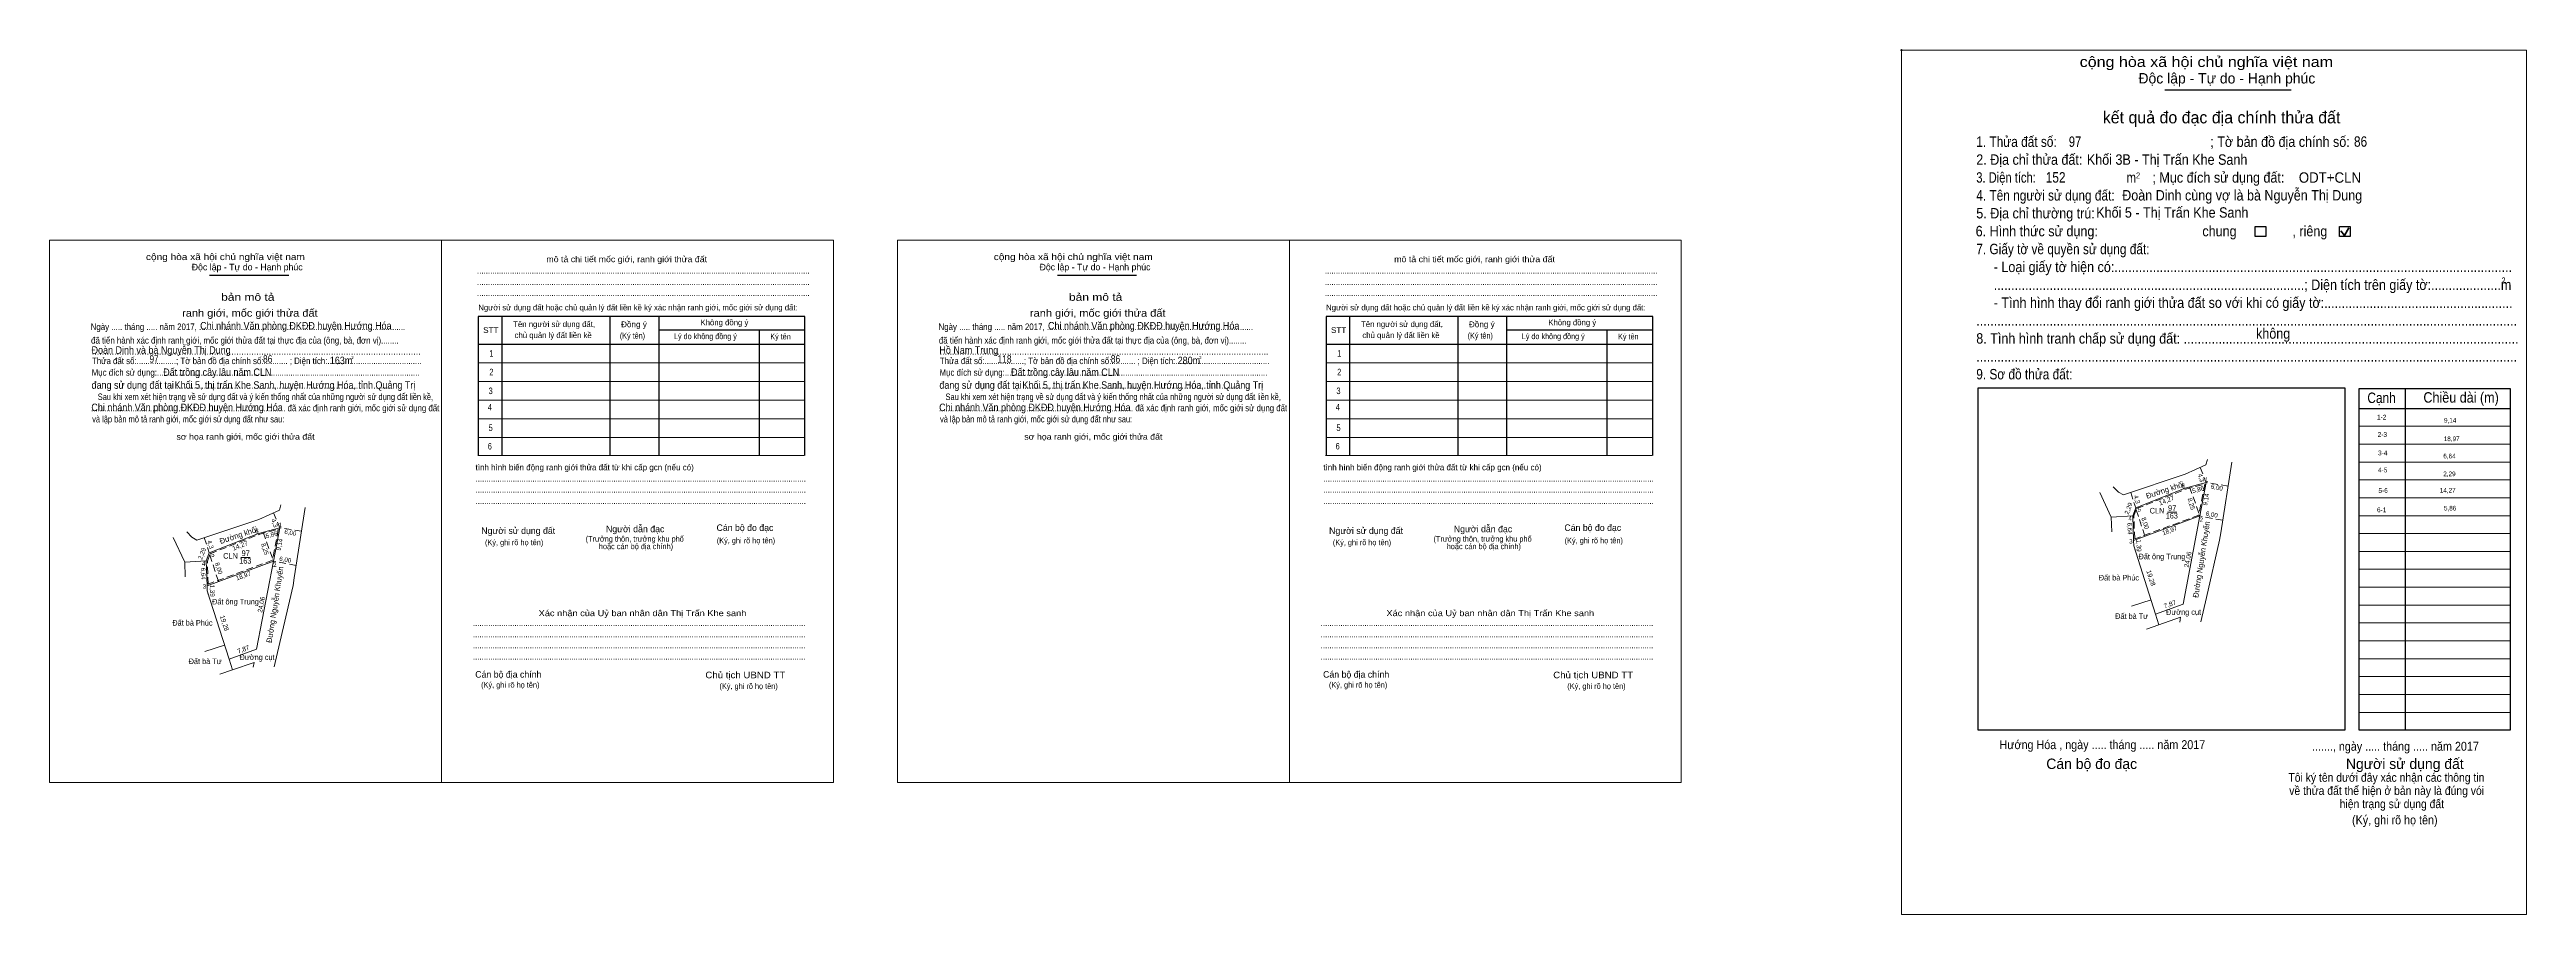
# Model space of a CAD drawing. Header units: metres. Extents: x 550975 to 552221, y 1838189 to 1838422.
# Drawn here: x 551557 to 552221, y 1838189 to 1838422 of the extents above; entities that cross this region are included whole.
import ezdxf
from ezdxf.enums import TextEntityAlignment as Align

# ---------------------------------------------------------------- set-up
doc = ezdxf.new("R2010")
doc.units = ezdxf.units.M
doc.header["$LTSCALE"] = 0.62
doc.header["$PDMODE"] = 32
doc.header["$PDSIZE"] = 0.31
doc.linetypes.add('DOTTED', pattern=[1.5, 0.3, -1.2])
doc.linetypes.add('MEDIUM_DASHED', pattern=[4.5, 3, -1.5])
for name, color, linetype, lineweight in [('1', 7, 'DOTTED', 13), ('10', 7, 'Continuous', 13), ('63', 7, 'Continuous', 13), ('7', 7, 'Continuous', 13)]:
    doc.layers.add(name, color=color, linetype=linetype, lineweight=lineweight)
for name, color, linetype in [('25', 7, 'Continuous'), ('30', 7, 'Continuous'), ('6', 7, 'Continuous')]:
    doc.layers.add(name, color=color, linetype=linetype)

msp = doc.modelspace()

# ---------------------------------------------------------------- linework, layer by layer
at = {"layer": '10', "linetype": 'MEDIUM_DASHED'}
for p, q in [((552133.8, 1838309.33), (552135.46, 1838305.31)), ((552115.2, 1838302.63), (552116.53, 1838298.53)), ((552130.98, 1838304.1), (552133.76, 1838296.33)), ((552141.31, 1838304.34), (552135.46, 1838305.31)), ((551616.81, 1838297.21), (551618.47, 1838293.19)), ((552118.99, 1838290.92), (552116.53, 1838298.53)), ((552139.88, 1838295.17), (552133.76, 1838296.33)), ((551598.21, 1838290.51), (551599.54, 1838286.41)), ((551613.99, 1838291.98), (551616.77, 1838284.21)), ((551624.32, 1838292.22), (551618.47, 1838293.19)), ((551602, 1838278.8), (551599.54, 1838286.41)), ((551622.89, 1838283.05), (551616.77, 1838284.21))]:
    msp.add_line(p, q, dxfattribs=at)
at = {"layer": '10'}
for p, q in [((552135.79, 1838311.45), (552135.36, 1838310.04)), ((552142.3, 1838310.74), (552139.36, 1838291.83)), ((552129.8, 1838303.78), (552116.53, 1838298.53)), ((552129.8, 1838303.78), (552135.46, 1838305.31)), ((551618.8, 1838299.33), (551618.37, 1838297.92)), ((551625.31, 1838298.62), (551622.37, 1838279.71)), ((552115.75, 1838296.38), (552109.97, 1838296.02)), ((552116.53, 1838298.53), (552115.75, 1838296.38)), ((552125.05, 1838297.32), (552127.55, 1838297.32)), ((551612.81, 1838291.66), (551599.54, 1838286.41)), ((551612.81, 1838291.66), (551618.47, 1838293.19)), ((552115.97, 1838289.74), (552116.02, 1838288.35)), ((552116.02, 1838288.35), (552116.38, 1838287.23)), ((552139.36, 1838291.83), (552139.05, 1838289.82)), ((551598.76, 1838284.26), (551592.98, 1838283.9)), ((551599.54, 1838286.41), (551598.76, 1838284.26)), ((551608.06, 1838285.2), (551610.56, 1838285.2)), ((551598.98, 1838277.62), (551599.03, 1838276.23)), ((551599.03, 1838276.23), (551599.39, 1838275.11)), ((551622.37, 1838279.71), (551622.06, 1838277.7)), ((552120.66, 1838273.8), (552115.38, 1838272.08)), ((552128.6, 1838269.15), (552128.35, 1838267.83)), ((551603.67, 1838261.68), (551598.39, 1838259.96)), ((552122.76, 1838267.12), (552119.42, 1838265.95)), ((551605.77, 1838255), (551602.43, 1838253.83)), ((551611.61, 1838257.03), (551611.36, 1838255.71))]:
    msp.add_line(p, q, dxfattribs=at)
for points in [[(552135.36, 1838310.04), (552129.85, 1838307.52), (552113.24, 1838301.98), (552111.9, 1838302.76), (552110.51, 1838304.19)], [(552106.89, 1838302.65), (552109.97, 1838296.02), (552110.13, 1838292.07)], [(552135.46, 1838305.31), (552133.76, 1838296.33), (552115.97, 1838289.74)], [(551618.37, 1838297.92), (551612.86, 1838295.4), (551596.25, 1838289.86), (551594.91, 1838290.64), (551593.52, 1838292.07)], [(552116.02, 1838288.35), (552115.97, 1838289.74), (552115.75, 1838296.38)], [(552121.88, 1838269.98), (552129.27, 1838272.69), (552133.76, 1838296.33)], [(551589.9, 1838290.53), (551592.98, 1838283.9), (551593.14, 1838279.95)], [(551618.47, 1838293.19), (551616.77, 1838284.21), (551598.98, 1838277.62)], [(552115.97, 1838289.74), (552116.02, 1838288.35), (552121.88, 1838269.98), (552122.76, 1838267.12), (552128.6, 1838269.15)], [(552139.05, 1838289.82), (552135.51, 1838274.46), (552134, 1838267.94)], [(551599.03, 1838276.23), (551598.98, 1838277.62), (551598.76, 1838284.26)], [(551604.89, 1838257.86), (551612.28, 1838260.57), (551616.77, 1838284.21)], [(551598.98, 1838277.62), (551599.03, 1838276.23), (551604.89, 1838257.86), (551605.77, 1838255), (551611.61, 1838257.03)], [(551622.06, 1838277.7), (551618.52, 1838262.34), (551617.01, 1838255.82)]]:
    msp.add_lwpolyline(points, dxfattribs=at)
at = {"layer": '63', "linetype": 'MEDIUM_DASHED'}
for points in [[(552135.08, 1838304.9), (552133.5, 1838296.55), (552116.26, 1838290.17), (552116.05, 1838296.33), (552116.77, 1838298.3), (552129.89, 1838303.49)], [(551618.09, 1838292.78), (551616.51, 1838284.43), (551599.27, 1838278.05), (551599.06, 1838284.21), (551599.78, 1838286.18), (551612.9, 1838291.37)]]:
    msp.add_lwpolyline(points, close=True, dxfattribs=at)
at = {"layer": '7', "lineweight": 25}
for p, q in [((552124.31, 1838410.73), (552158.23, 1838410.73)), ((551599.63, 1838361), (551620.91, 1838361)), ((551827.15, 1838361), (551848.43, 1838361)), ((551678.06, 1838349.9), (551678.06, 1838312.55)), ((551707.07, 1838349.75), (551707.07, 1838312.55)), ((551720.17, 1838349.75), (551720.17, 1838312.55)), ((551905.58, 1838349.9), (551905.58, 1838312.55)), ((551934.59, 1838349.75), (551934.59, 1838312.55)), ((551947.69, 1838349.75), (551947.69, 1838312.55)), ((551671.76, 1838342.48), (551759.4, 1838342.48)), ((551720.17, 1838346.29), (551759.4, 1838346.29)), ((551747.11, 1838346.29), (551747.11, 1838312.55)), ((551899.28, 1838342.48), (551986.92, 1838342.48)), ((551947.69, 1838346.29), (551986.92, 1838346.29)), ((551974.63, 1838346.29), (551974.63, 1838312.55)), ((552188.87, 1838330.57), (552188.87, 1838238.81)), ((552176.47, 1838325.21), (552217.03, 1838325.21))]:
    msp.add_line(p, q, dxfattribs=at)
at = {"layer": '7', "lineweight": 35}
for p, q in [((552171.62, 1838372.82), (552172.57, 1838371.57)), ((552172.57, 1838371.57), (552173.73, 1838373.65))]:
    msp.add_line(p, q, dxfattribs=at)
at = {"layer": '7'}
for p, q in [((551671.76, 1838337.46), (551759.4, 1838337.46)), ((551899.28, 1838337.46), (551986.92, 1838337.46)), ((551671.76, 1838332.45), (551759.4, 1838332.45)), ((551899.28, 1838332.45), (551986.92, 1838332.45)), ((551671.76, 1838327.43), (551759.4, 1838327.43)), ((551671.76, 1838322.41), (551759.4, 1838322.41)), ((551899.28, 1838327.43), (551986.92, 1838327.43)), ((551899.28, 1838322.41), (551986.92, 1838322.41)), ((551671.76, 1838317.4), (551759.4, 1838317.4)), ((551899.28, 1838317.4), (551986.92, 1838317.4)), ((552176.47, 1838320.41), (552217.03, 1838320.41)), ((552176.47, 1838315.61), (552217.03, 1838315.61)), ((551671.6, 1838312.55), (551759.25, 1838312.55)), ((551899.12, 1838312.55), (551986.77, 1838312.55)), ((552176.47, 1838310.81), (552217.03, 1838310.81)), ((552176.47, 1838306.01), (552217.03, 1838306.01)), ((552176.47, 1838301.21), (552217.03, 1838301.21)), ((552176.47, 1838296.41), (552217.03, 1838296.41)), ((552176.47, 1838291.61), (552217.03, 1838291.61)), ((552176.47, 1838286.81), (552217.03, 1838286.81)), ((552176.47, 1838282.01), (552217.03, 1838282.01)), ((552176.47, 1838277.21), (552217.03, 1838277.21)), ((552176.47, 1838272.41), (552217.03, 1838272.41)), ((552176.47, 1838267.61), (552217.03, 1838267.61)), ((552176.47, 1838262.81), (552217.03, 1838262.81)), ((552176.47, 1838258.01), (552217.03, 1838258.01)), ((552176.47, 1838253.21), (552217.03, 1838253.21)), ((552176.47, 1838248.41), (552217.03, 1838248.41)), ((552176.47, 1838243.61), (552217.03, 1838243.61))]:
    msp.add_line(p, q, dxfattribs=at)
for points in [[(552053.66, 1838421.37), (552221.4, 1838421.37), (552221.4, 1838189.37), (552053.66, 1838189.37)], [(551556.7, 1838370.32), (551661.89, 1838370.32), (551661.89, 1838224.83), (551556.7, 1838224.83)], [(551661.89, 1838370.32), (551767.08, 1838370.32), (551767.08, 1838224.83), (551661.89, 1838224.83)], [(551661.89, 1838370.32), (551767.07, 1838370.32), (551767.07, 1838224.83), (551661.89, 1838224.83)], [(551784.22, 1838370.32), (551889.41, 1838370.32), (551889.41, 1838224.83), (551784.22, 1838224.83)], [(551889.41, 1838370.32), (551994.6, 1838370.32), (551994.6, 1838224.83), (551889.41, 1838224.83)], [(551889.41, 1838370.32), (551994.59, 1838370.32), (551994.59, 1838224.83), (551889.41, 1838224.83)]]:
    msp.add_lwpolyline(points, close=True, dxfattribs=at)
at = {"layer": '7', "lineweight": 25}
for points in [[(552148.58, 1838374.05), (552151.46, 1838374.05), (552151.46, 1838371.37), (552148.58, 1838371.37)], [(552171.24, 1838374.05), (552174.13, 1838374.05), (552174.13, 1838371.37), (552171.24, 1838371.37)], [(552074.23, 1838330.73), (552172.63, 1838330.73), (552172.63, 1838238.81), (552074.23, 1838238.81)], [(552176.47, 1838330.57), (552217.03, 1838330.57), (552217.03, 1838238.81), (552176.47, 1838238.81)]]:
    msp.add_lwpolyline(points, close=True, dxfattribs=at)
for points in [[(551759.4, 1838312.55), (551759.4, 1838349.9), (551671.76, 1838349.9), (551671.76, 1838312.55)], [(551986.92, 1838312.55), (551986.92, 1838349.9), (551899.28, 1838349.9), (551899.28, 1838312.55)]]:
    msp.add_lwpolyline(points, dxfattribs=at)
at = {"layer": '7'}
msp.add_point((552053.66, 1838421.37), dxfattribs=at)

# ---------------------------------------------------------------- texts
at = {"layer": '1', "width": 0.9}
msp.add_text('Hướng Hóa , ngày ..... tháng ..... năm 2017', height=2.4, dxfattribs=at).set_placement((552079.99, 1838233.75))
at = {"layer": '10'}
for s, height, rotation, p in [('4,3', 1.2, 287.973, (552116.2954, 1838300.6151)), ('Đường khối', 1.5, 18.445, (552124.6227, 1838302.5785)), ('8,25', 1.2, 287.914, (552130.9173, 1838299.3946)), ('4,3', 1.2, 287.96, (552133.5252, 1838306.365)), ('4,3', 1.2, 287.96, (551616.5352, 1838294.245)), ('8,00', 1.2, 287.914, (552118.5353, 1838294.2096)), ('4,3', 1.2, 287.973, (551599.3054, 1838288.4951)), ('Đường khối', 1.5, 18.445, (551607.6327, 1838290.4585)), ('8,25', 1.2, 287.914, (551613.9273, 1838287.2746)), ('8,00', 1.2, 287.914, (551601.5453, 1838282.0896)), ('7,87', 1.25, 20.139, (552125.9198, 1838272.0637)), ('7,87', 1.25, 20.139, (551608.9298, 1838259.9437))]:
    msp.add_text(s, height=height, rotation=rotation, dxfattribs=at).set_placement(p, align=Align.CENTER)
for s, height, rotation, width, p in [('6,00', 1.2, 349.256, 0.95, (552138.2181, 1838303.3871)), ('6,00', 1.2, 349.256, 0.95, (552136.8481, 1838296.1471)), ('6,00', 1.2, 349.256, 0.95, (551621.2281, 1838291.2671)), ('1,39', 1.25, 272.06, 0.85, (552116.761, 1838288.3825)), ('Đường Nguyễn Khuyến', 1.5, 81.163, 0.9, (552134.9052, 1838284.5298)), ('Đường Nguyễn Khuyến', 1.5, 81.163, 0.9, (551617.9152, 1838272.4098)), ('6,00', 1.2, 349.256, 0.95, (551619.8581, 1838284.0271)), ('19,28', 1.25, 287.693, 0.95, (552120.0445, 1838279.5049)), ('24,06', 1.25, 79.246, 0.9, (552131.1296, 1838284.5434)), ('1,39', 1.25, 272.06, 0.85, (551599.771, 1838276.2625)), ('19,28', 1.25, 287.693, 0.95, (551603.0545, 1838267.3849)), ('24,06', 1.25, 79.246, 0.9, (551614.1396, 1838272.4234))]:
    msp.add_text(s, height=height, rotation=rotation, dxfattribs=dict(at, width=width)).set_placement(p, align=Align.CENTER)
for s, width, p in [('CLN', 0.95, (552122.26, 1838297)), ('163', 0.85, (552126.225, 1838295.65)), ('97', 0.8, (552126.325, 1838297.7)), ('CLN', 0.95, (551605.27, 1838284.88)), ('163', 0.85, (551609.235, 1838283.53)), ('97', 0.8, (551609.335, 1838285.58)), ('Đất ông Trung', 0.9, (552123.58, 1838284.7)), ('Đất bà Phúc', 0.9, (552112.04, 1838279.02)), ('Đất bà Phúc', 0.9, (551595.05, 1838266.9)), ('Đất ông Trung', 0.9, (551606.59, 1838272.58)), ('Đất bà Tư', 0.9, (552115.45, 1838268.69)), ('Đường cụt', 0.95, (552129.38, 1838269.79)), ('Đất bà Tư', 0.9, (551598.46, 1838256.57)), ('Đường cụt', 0.95, (551612.39, 1838257.67))]:
    msp.add_text(s, height=1.5, dxfattribs=dict(at, width=width)).set_placement(p, align=Align.CENTER)
at = {"layer": '25', "width": 0.9}
for s, p in [('Chi nhánh Văn phòng ĐKĐĐ huyện Hướng Hóa', (551597.12, 1838346.39)), ('Chi nhánh Văn phòng ĐKĐĐ huyện Hướng Hóa', (551824.64, 1838346.39)), (' Đất trồng cây lâu năm CLN', (551586.54, 1838333.93)), (' Đất trồng cây lâu năm CLN', (551814.06, 1838333.93)), ('Chi nhánh Văn phòng ĐKĐĐ huyện Hướng Hóa', (551567.92, 1838324.48)), ('Chi nhánh Văn phòng ĐKĐĐ huyện Hướng Hóa', (551795.44, 1838324.48))]:
    msp.add_text(s, height=2, dxfattribs=at).set_placement(p)
at = {"layer": '30'}
for s, width, p in [('1-2', 0.85, (552183.8, 1838322.21)), ('2-3', 0.85, (552183.98, 1838317.57)), ('4-5', 0.85, (552184.08, 1838308.03)), ('3-4', 0.85, (552184.09, 1838312.61)), ('5-6', 0.85, (552184.19, 1838302.53)), ('6-1', 0.8, (552183.78, 1838297.33))]:
    msp.add_text(s, height=1.28, dxfattribs=dict(at, width=width)).set_placement(p, align=Align.RIGHT)
at = {"layer": '6'}
for s, height, width, p in [('ODT+CLN', 2.8, 0.95, (552160.31, 1838385.77)), ('Đoàn Dinh cùng vợ là bà Nguyễn Thị Dung', 2.8, 0.9, (552112.91, 1838381.01)), ('Đoàn Dinh và bà Nguyễn Thị Dung', 2, 0.9, (551567.98, 1838339.87)), ('Hồ Nam Trung', 2, 0.9, (551795.5, 1838339.87))]:
    msp.add_text(s, height=height, dxfattribs=dict(at, width=width)).set_placement(p)
at = {"layer": '63'}
for s, height, width, p in [('9,14', 1.25, 0.85, (552202.58, 1838321.37)), ('18,97', 1.25, 0.85, (552203.45, 1838316.41)), ('2,29', 1.25, 0.85, (552202.39, 1838307.01)), ('6,64', 1.25, 0.85, (552202.39, 1838311.79)), (' 6', 1.25, 0.85, (552129.8, 1838303.78)), (' 1', 1.2, 0.75, (552136.02, 1838305.47)), ('14,27', 1.25, 0.85, (552202.39, 1838302.59)), (' 1', 1.2, 0.75, (551619.03, 1838293.35)), (' 4', 1.2, 0.85, (552115.49, 1838295.05)), (' 5', 1.2, 0.8, (552117.96, 1838297.48)), (' 2', 1.2, 0.85, (552134.6, 1838294.76)), ('5,86', 1.25, 0.85, (552202.57, 1838297.8)), (' 6', 1.25, 0.85, (551612.81, 1838291.66)), (' 3', 1.2, 0.8, (552115.69, 1838288.94)), (' 4', 1.2, 0.85, (551598.5, 1838282.93)), (' 5', 1.2, 0.8, (551600.97, 1838285.36)), (' 2', 1.2, 0.85, (551617.61, 1838282.64)), (' 3', 1.2, 0.8, (551598.7, 1838276.82))]:
    msp.add_text(s, height=height, dxfattribs=dict(at, width=width)).set_placement(p, align=Align.RIGHT)
for s, height, rotation, p in [('14,27', 1.25, 21.585, (552125.0501, 1838299.9178)), ('2,29', 1.2, 70.06, (552115.1616, 1838298.1454)), ('2,29', 1.2, 70.06, (551598.1716, 1838286.0254)), ('14,27', 1.25, 21.585, (551608.0601, 1838287.7978)), ('18,97', 1.2, 20.326, (552125.8916, 1838291.8348)), ('18,97', 1.2, 20.326, (551608.9016, 1838279.7148))]:
    msp.add_text(s, height=height, rotation=rotation, dxfattribs=at).set_placement(p, align=Align.CENTER)
for s, rotation, width, p in [('5,86', 15.127, 0.95, (552133.4334, 1838302.8629)), ('9,14', 79.28, 0.95, (552135.9923, 1838300.6484)), ('5,86', 15.127, 0.95, (551616.4434, 1838290.7429)), ('9,14', 79.28, 0.95, (551619.0023, 1838288.5284)), ('6,64', 271.898, 0.85, (552114.3752, 1838292.9449)), ('6,64', 271.898, 0.85, (551597.3852, 1838280.8249))]:
    msp.add_text(s, height=1.2, rotation=rotation, dxfattribs=dict(at, width=width)).set_placement(p, align=Align.CENTER)
at = {"layer": '7'}
for s, height, width, p in [('cộng hòa xã hội chủ nghĩa việt nam', 2.8, 1.15, (552101.51, 1838416.83)), ('1. Thửa đất số:', 2.8, 0.85, (552073.75, 1838395.39)), ('97', 2.8, 0.8, (552098.59, 1838395.39)), ('; Tờ bản đồ địa chính số:', 2.8, 0.9, (552136.55, 1838395.39)), ('86', 2.8, 0.85, (552175.11, 1838395.43)), ('3. Diện tích:', 2.8, 0.8, (552073.75, 1838385.79)), ('2. Địa chỉ thửa đất:', 2.8, 0.9, (552073.75, 1838390.59)), ('152', 2.8, 0.85, (552092.39, 1838385.81)), ('Khối 3B - Thị Trấn Khe Sanh', 2.8, 0.9, (552103.43, 1838390.59)), ('m', 2.8, 0.8, (552114.11, 1838385.79)), ('2', 1.6, 0.8, (552116.63, 1838386.91)), ('; Mục đích sử dụng đất:', 2.8, 0.9, (552121.03, 1838385.79)), ('4. Tên người sử dụng đất:', 2.8, 0.85, (552073.75, 1838380.99)), ('6. Hình thức sử dụng:', 2.8, 0.9, (552073.59, 1838371.39)), ('5. Địa chỉ thường trú:', 2.8, 0.9, (552073.75, 1838376.19)), ('Khối 5 - Thị Trấn Khe Sanh', 2.8, 0.9, (552105.95, 1838376.39)), ('chung                , riêng', 2.8, 0.9, (552134.43, 1838371.39)), ('7. Giấy tờ về quyền sử dụng đất:', 2.8, 0.85, (552073.75, 1838366.59)), ('cộng hòa xã hội chủ nghĩa việt nam', 1.756, 1.15, (551582.58, 1838365.01)), ('........................................................................................................................................................', 1.756, 0.9, (551671.42, 1838361.35)), ('cộng hòa xã hội chủ nghĩa việt nam', 1.756, 1.15, (551810.1, 1838365.01)), ('........................................................................................................................................................', 1.756, 0.9, (551898.94, 1838361.35)), ('     - Loại giấy tờ hiện có:..................................................................................................................', 2.8, 0.9, (552073.75, 1838361.79)), ('........................................................................................................................................................', 1.756, 0.9, (551671.42, 1838358.34)), ('........................................................................................................................................................', 1.756, 0.9, (551671.42, 1838355.33)), ('........................................................................................................................................................', 1.756, 0.9, (551898.94, 1838358.34)), ('........................................................................................................................................................', 1.756, 0.9, (551898.94, 1838355.33)), ('     - Tình hình thay đổi ranh giới thửa đất so với khi có giấy tờ:......................................................', 2.8, 0.9, (552073.75, 1838352.19)), ('     .........................................................................................; Diện tích trên giấy tờ:....................m', 2.8, 0.9, (552073.75, 1838356.99)), ('2', 1.6, 0.8, (552214.71, 1838358.75)), ('Ngày ..... tháng ..... năm 2017, ..............................................................................................', 1.76, 0.9, (551567.74, 1838346.23)), ('Đồng ý', 1.555, 1.05, (551710.08, 1838346.99)), ('Ngày ..... tháng ..... năm 2017, ..............................................................................................', 1.76, 0.9, (551795.26, 1838346.23)), ('Đồng ý', 1.555, 1.05, (551937.6, 1838346.99)), ('...........................................................................................................................................................', 2.8, 0.9, (552073.75, 1838347.39)), (' đã tiến hành xác định ranh giới, mốc giới thửa đất tại thực địa của (ông, bà, đơn vị)........', 1.756, 0.9, (551567.26, 1838342.59)), ('STT', 1.555, 1.05, (551673.06, 1838345.44)), ('(Ký tên)', 1.555, 0.9, (551709.74, 1838343.94)), ('Lý do không đồng ý', 1.555, 0.9, (551724.28, 1838343.79)), ('Ký tên', 1.555, 0.9, (551750.12, 1838343.73)), (' đã tiến hành xác định ranh giới, mốc giới thửa đất tại thực địa của (ông, bà, đơn vị)........', 1.756, 0.9, (551794.78, 1838342.59)), ('STT', 1.555, 1.05, (551900.58, 1838345.44)), ('(Ký tên)', 1.555, 0.9, (551937.26, 1838343.94)), ('Lý do không đồng ý', 1.555, 0.9, (551951.8, 1838343.79)), ('Ký tên', 1.555, 0.9, (551977.64, 1838343.73)), ('8. Tình hình tranh chấp sử dụng đất: ................................................................................................', 2.8, 0.9, (552073.75, 1838342.59)), ('không', 2.8, 0.9, (552148.83, 1838343.91)), ('Thửa đất số:..................; Tờ bản đồ địa chính số:........... ; Diện tích:...........................................', 1.756, 0.9, (551568.1, 1838337.09)), ('Mục đích sử dụng:........................................................................................................................', 1.756, 0.9, (551568.02, 1838333.97)), ('....................................................................................................................................', 2, 0.9, (551568.02, 1838339.59)), ('97', 2, 0.8, (551583.56, 1838337.47)), ('86', 2, 0.85, (551613.98, 1838337.48)), ('163m', 2, 0.9, (551631.92, 1838337.08)), ('2', 0.7999, 0.8, (551637.71, 1838338.42)), ('Thửa đất số:..................; Tờ bản đồ địa chính số:........... ; Diện tích:...........................................', 1.756, 0.9, (551795.62, 1838337.09)), ('Mục đích sử dụng:........................................................................................................................', 1.756, 0.9, (551795.54, 1838333.97)), ('....................................................................................................................................', 2, 0.9, (551795.54, 1838339.59)), ('118', 2, 0.85, (551811.08, 1838337.47)), ('86', 2, 0.85, (551841.5, 1838337.48)), ('280m', 2, 0.9, (551859.44, 1838337.08)), ('2', 0.7999, 0.8, (551865.23, 1838338.42)), ('9. Sơ đồ thửa đất:', 2.8, 0.85, (552073.75, 1838332.99)), ('...........................................................................................................................................................', 2.8, 0.9, (552073.75, 1838337.79)), ('đang sử dụng đất tại ......................................................................................', 2, 0.9, (551567.98, 1838330.47)), ('Sau khi xem xét hiện trạng về sử dụng đất và ý kiến thống nhất của những người sử dụng đất liền kề,', 1.756, 0.85, (551569.64, 1838327.44)), ('Khối 5, thị trấn Khe Sanh, huyện Hướng Hóa, tỉnh Quảng Trị', 2, 0.9, (551590.26, 1838330.48)), ('đang sử dụng đất tại ......................................................................................', 2, 0.9, (551795.5, 1838330.47)), ('Sau khi xem xét hiện trạng về sử dụng đất và ý kiến thống nhất của những người sử dụng đất liền kề,', 1.756, 0.85, (551797.16, 1838327.44)), ('Khối 5, thị trấn Khe Sanh, huyện Hướng Hóa, tỉnh Quảng Trị', 2, 0.9, (551817.78, 1838330.48)), ('Cạnh', 2.8, 0.85, (552178.71, 1838326.65)), ('Chiều dài (m)', 2.8, 0.9, (552193.75, 1838326.75)), ('......................................................................................... đã xác định ranh giới, mốc giới sử dụng đất', 1.752, 0.9, (551567.84, 1838324.45)), (' và lập bản mô tả ranh giới, mốc giới sử dụng đất như sau:', 1.756, 0.85, (551567.6, 1838321.44)), ('......................................................................................... đã xác định ranh giới, mốc giới sử dụng đất', 1.752, 0.9, (551795.36, 1838324.45)), (' và lập bản mô tả ranh giới, mốc giới sử dụng đất như sau:', 1.756, 0.85, (551795.12, 1838321.44)), ('.......................................................................................................................................................', 1.756, 0.9, (551671.02, 1838305.57)), ('.......................................................................................................................................................', 1.756, 0.9, (551671.02, 1838302.56)), ('.......................................................................................................................................................', 1.756, 0.9, (551898.54, 1838305.57)), ('.......................................................................................................................................................', 1.756, 0.9, (551898.54, 1838302.56)), ('.......................................................................................................................................................', 1.756, 0.9, (551671.02, 1838299.55)), ('.......................................................................................................................................................', 1.756, 0.9, (551898.54, 1838299.55)), ('(Ký, ghi rõ họ tên)', 1.505, 0.9, (551673.56, 1838288.49)), ('(Ký, ghi rõ họ tên)', 1.505, 0.9, (551735.76, 1838288.99)), ('(Ký, ghi rõ họ tên)', 1.505, 0.9, (551901.08, 1838288.49)), ('(Ký, ghi rõ họ tên)', 1.505, 0.9, (551963.28, 1838288.99)), ('........................................................................................................................................................', 1.756, 0.9, (551670.3, 1838266.8)), ('........................................................................................................................................................', 1.756, 0.9, (551670.3, 1838263.79)), ('........................................................................................................................................................', 1.756, 0.9, (551897.82, 1838266.8)), ('........................................................................................................................................................', 1.756, 0.9, (551897.82, 1838263.79)), ('........................................................................................................................................................', 1.756, 0.9, (551670.3, 1838260.79)), ('........................................................................................................................................................', 1.756, 0.9, (551670.3, 1838257.78)), ('Chủ tịch UBND TT', 1.76, 1.1, (551732.7, 1838252.77)), ('........................................................................................................................................................', 1.756, 0.9, (551897.82, 1838260.79)), ('........................................................................................................................................................', 1.756, 0.9, (551897.82, 1838257.78)), ('Chủ tịch UBND TT', 1.76, 1.1, (551960.22, 1838252.77)), ('(Ký, ghi rõ họ tên)', 1.505, 0.9, (551672.52, 1838250.24)), ('(Ký, ghi rõ họ tên)', 1.505, 0.9, (551736.48, 1838249.92)), ('(Ký, ghi rõ họ tên)', 1.505, 0.9, (551900.04, 1838250.24)), ('(Ký, ghi rõ họ tên)', 1.505, 0.9, (551964, 1838249.92)), ('......., ngày ..... tháng ..... năm 2017', 2.4, 0.9, (552163.83, 1838233.31)), ('(Ký, ghi rõ họ tên)', 2.4, 0.9, (552174.59, 1838213.55))]:
    msp.add_text(s, height=height, dxfattribs=dict(at, width=width)).set_placement(p)
for s, height, p in [('Độc lập - Tự do - Hạnh phúc', 2.8, (552117.27, 1838412.41)), ('Độc lập - Tự do - Hạnh phúc', 1.756, (551594.86, 1838362.26)), ('Độc lập - Tự do - Hạnh phúc', 1.756, (551822.38, 1838362.26)), ('Người sử dụng đất hoặc chủ quản lý đất liền kề ký xác nhận ranh giới, mốc giới sử dụng đất:', 1.555, (551671.76, 1838351.51)), ('Tên người sử dụng đất,', 1.555, (551681.14, 1838347.04)), ('Không đồng ý', 1.555, (551731.4, 1838347.5)), ('Người sử dụng đất hoặc chủ quản lý đất liền kề ký xác nhận ranh giới, mốc giới sử dụng đất:', 1.555, (551899.28, 1838351.51)), ('Tên người sử dụng đất,', 1.555, (551908.66, 1838347.04)), ('Không đồng ý', 1.555, (551958.92, 1838347.5)), ('chủ quản lý đất liền kề', 1.555, (551681.5, 1838344.08)), ('chủ quản lý đất liền kề', 1.555, (551909.02, 1838344.08)), ('tình hình biến động ranh giới thửa đất từ khi cấp gcn (nếu có)', 1.605, (551671.02, 1838308.58)), ('tình hình biến động ranh giới thửa đất từ khi cấp gcn (nếu có)', 1.605, (551898.54, 1838308.58)), ('Người sử dụng đất', 1.756, (551672.56, 1838291.51)), ('Người dẫn đạc', 1.76, (551706.02, 1838291.97)), ('Cán bộ đo đạc', 1.752, (551735.7, 1838292.31)), ('Người sử dụng đất', 1.756, (551900.08, 1838291.51)), ('Người dẫn đạc', 1.76, (551933.54, 1838291.97)), ('Cán bộ đo đạc', 1.752, (551963.22, 1838292.31)), ('Cán bộ địa chính', 1.756, (551670.94, 1838252.93)), ('Cán bộ địa chính', 1.756, (551898.46, 1838252.93)), ('Cán bộ đo đạc', 2.8, (552092.55, 1838228.41)), ('Người sử dụng đất', 2.8, (552172.95, 1838228.41))]:
    msp.add_text(s, height=height, dxfattribs=at).set_placement(p)
msp.add_text('kết quả đo đạc địa chính thửa đất', height=3.2, dxfattribs=at).set_placement((552139.585, 1838401.71), align=Align.CENTER)
for s, height, width, p in [('mô tả chi tiết mốc giới, ranh giới thửa đất', 1.605, 1.1, (551711.59, 1838364.45)), ('mô tả chi tiết mốc giới, ranh giới thửa đất', 1.605, 1.1, (551939.11, 1838364.45)), ('bản mô tả', 2.007, 1.2, (551609.91, 1838354.08)), ('bản mô tả', 2.007, 1.2, (551837.43, 1838354.08)), ('ranh giới, mốc giới thửa đất', 2.007, 1.1, (551610.47, 1838349.81)), ('ranh giới, mốc giới thửa đất', 2.007, 1.1, (551837.99, 1838349.81)), ('2', 1.756, 0.8, (551675.275, 1838334.08)), ('1', 1.756, 0.7, (551675.265, 1838339.09)), ('2', 1.756, 0.8, (551902.795, 1838334.08)), ('1', 1.756, 0.7, (551902.785, 1838339.09)), ('3', 1.756, 0.75, (551675.075, 1838329.04)), ('3', 1.756, 0.75, (551902.595, 1838329.04)), ('4', 1.756, 0.8, (551674.88, 1838324.66)), ('4', 1.756, 0.8, (551902.4, 1838324.66)), ('sơ họa ranh giới, mốc giới thửa đất', 1.605, 1.1, (551609.295, 1838316.8)), ('6', 1.756, 0.8, (551674.855, 1838314.18)), ('5', 1.756, 0.75, (551675.085, 1838319.15)), ('sơ họa ranh giới, mốc giới thửa đất', 1.605, 1.1, (551836.815, 1838316.8)), ('6', 1.756, 0.8, (551902.375, 1838314.18)), ('5', 1.756, 0.75, (551902.605, 1838319.15)), ('(Trưởng thôn, trưởng khu phố', 1.505, 0.9, (551713.74, 1838289.43)), ('hoặc cán bộ địa chính)', 1.505, 0.9, (551714.075, 1838287.42)), ('(Trưởng thôn, trưởng khu phố', 1.505, 0.9, (551941.26, 1838289.43)), ('hoặc cán bộ địa chính)', 1.505, 0.9, (551941.595, 1838287.42)), ('Xác nhận của Uỷ ban nhân dân Thị Trấn Khe sanh', 1.61, 1.15, (551715.82, 1838269.44)), ('Xác nhận của Uỷ ban nhân dân Thị Trấn Khe sanh', 1.61, 1.15, (551943.34, 1838269.44)), ('Tôi ký tên dưới đây xác nhận các thông tin', 2.313, 0.9, (552183.815, 1838224.99)), ('về thửa đất thể hiện ở bản này là đúng vói', 2.313, 0.9, (552183.88, 1838221.45)), ('hiện trạng sử dụng đất', 2.313, 0.9, (552185.28, 1838217.91))]:
    msp.add_text(s, height=height, dxfattribs=dict(at, width=width)).set_placement(p, align=Align.CENTER)

doc.saveas('drawing.dxf')
